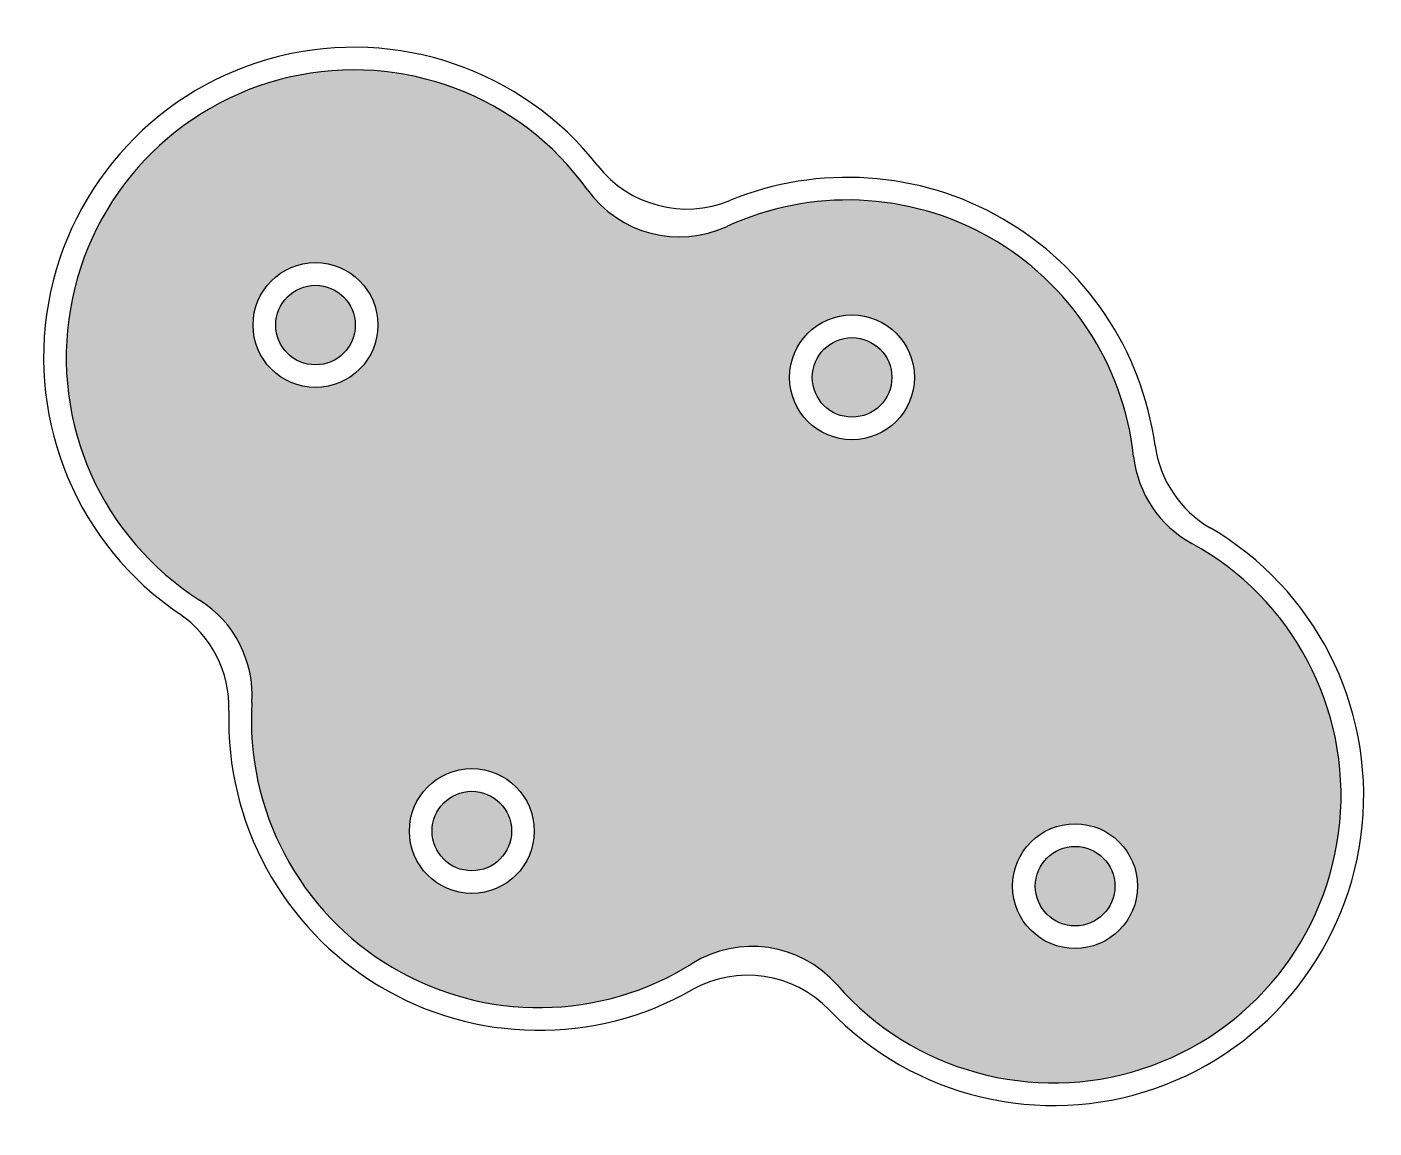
# Model space of a CAD drawing. Header units: inches. Extents: x -55 to 235, y -47 to 159.
# Drawn here: x 184.16 to 190.11, y 87.96 to 92.83 of the extents above; entities that cross this region are included whole.
import ezdxf

# ---------------------------------------------------------------- set-up
doc = ezdxf.new("R2010")
doc.units = ezdxf.units.IN
doc.header["$LTSCALE"] = 0.03
doc.header["$MEASUREMENT"] = 0

# ---------------------------------------------------------------- blocks, each defined once
blk = doc.blocks.new('sada')
h = blk.add_hatch(color=3)
h.dxf.hatch_style = 1
h.paths.add_polyline_path([(68.8107, 45.5337, -0.244969), (68.5541, 45.9181, 0.512838), (66.7578, 46.9345, -0.359644), (66.1419, 47.0968, 1.212023), (64.4282, 45.2831, -0.273083), (64.6591, 44.8304, 0.610456), (66.6026, 43.6756, -0.368127), (67.2441, 43.5817, 1.19183)])
h.paths.add_polyline_path([(65.9063, 44.2621, -1), (65.3548, 44.2621, -1)], flags=16)
h.paths.add_polyline_path([(67.0344, 46.2675, -1), (67.5859, 46.2675, -1)], flags=16)
h.paths.add_polyline_path([(68.5712, 44.0185, -1), (68.0196, 44.0185, -1)], flags=16)
h.paths.add_polyline_path([(64.6642, 46.4988, -1), (65.2157, 46.4988, -1)], flags=16)
h = blk.add_hatch(color=3)
h.dxf.hatch_style = 1
h.paths.add_polyline_path([(65.4548, 44.2621, 1), (65.8063, 44.2621, 1)])
h.paths.add_polyline_path([(68.1196, 44.0185, 1), (68.4712, 44.0185, 1)])
h.paths.add_polyline_path([(65.1157, 46.4988, 1), (64.7642, 46.4988, 1)])
h.paths.add_polyline_path([(67.4859, 46.2675, 1), (67.1344, 46.2675, 1)])
for centre, radius in [((64.94, 46.4988), 0.2758), ((64.94, 46.4988), 0.1758), ((67.3101, 46.2675), 0.2758), ((67.3101, 46.2675), 0.1758), ((65.6306, 44.2621), 0.2758), ((65.6306, 44.2621), 0.1758), ((68.2954, 44.0185), 0.2758), ((68.2954, 44.0185), 0.1758)]:
    blk.add_circle(centre, radius)
for centre, radius, start, end in [((65.1096, 46.3558), 1.3708, 38.16064, 235.78322), ((65.1096, 46.3558), 1.2708, 35.6742, 237.57452), ((66.5805, 47.5116), 0.5, 218.16064, 292.31107), ((67.2907, 45.7809), 1.3708, 7.78076, 112.31107), ((66.5481, 47.3884), 0.5, 215.6742, 294.79751), ((67.2907, 45.7809), 1.2708, 6.19567, 114.79751), ((69.1443, 46.0342), 0.5, 187.78076, 239.66898), ((69.0512, 45.972), 0.5, 186.19567, 241.25407), ((68.1996, 44.4195), 1.3708, 223.80739, 59.66898), ((68.1996, 44.4195), 1.2708, 221.24685, 61.25407), ((64.1601, 44.8611), 0.5, 356.47813, 57.57452), ((64.0576, 44.8088), 0.5, 358.26943, 55.78322), ((65.9275, 44.7523), 1.2708, 176.47813, 302.087), ((65.9275, 44.7523), 1.3708, 178.26943, 299.52646), ((66.8682, 43.252), 0.5, 41.24685, 122.087), ((66.8495, 43.1245), 0.5, 43.80739, 119.52646)]:
    blk.add_arc(centre, radius, start, end)

msp = doc.modelspace()

# ---------------------------------------------------------------- block references
msp.add_blockref('sada', (120.4955, 45.0152))

doc.saveas('drawing.dxf')
